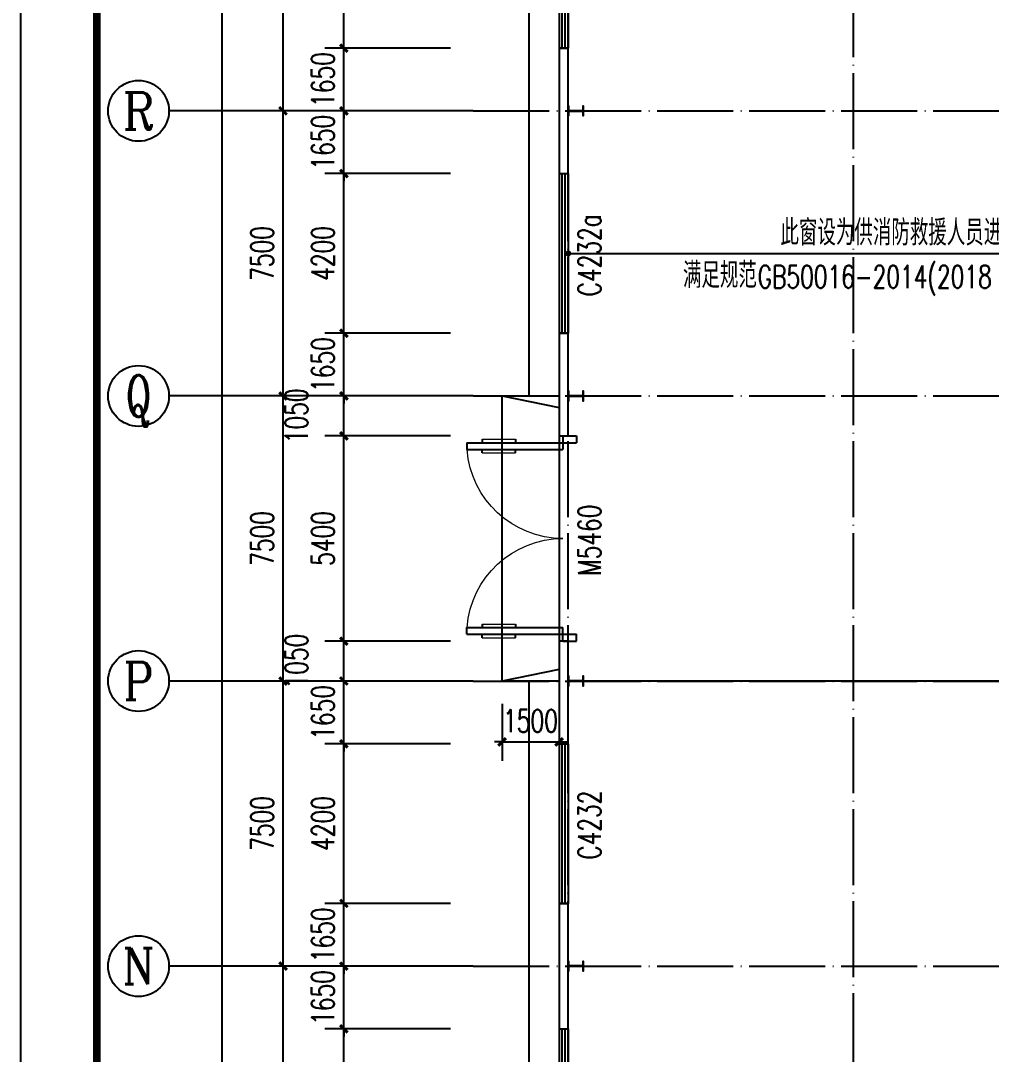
# Model space of a CAD drawing. Extents: x 14095202 to 14511487, y -1430609 to -90420.
# Drawn here: x 14387687 to 14413214, y -247791 to -220597 of the extents above; entities that cross this region are included whole.
import ezdxf
from ezdxf.enums import TextEntityAlignment as Align

# ---------------------------------------------------------------- set-up
doc = ezdxf.new("R2010")
doc.units = 0
doc.header["$LTSCALE"] = 1000
doc.header["$MEASUREMENT"] = 0
doc.linetypes.add('DASH', pattern=[0.35, 0.25, -0.1])
doc.linetypes.add('DOTE', pattern=[2.42, 2, -0.2, 0.02, -0.2])
for name, color, linetype in [('AXIS', 3, 'Continuous'), ('AXIS_TEXT', 7, 'Continuous'), ('COLUMN', 2, 'Continuous'), ('DIM_LEAD', 3, 'Continuous'), ('DOTE', 1, 'DOTE'), ('PUB_DIM', 3, 'Continuous'), ('PUB_TEXT', 7, 'Continuous'), ('TK', 4, 'Continuous'), ('WALL-PARAPET', 6, 'Continuous'), ('WINDOW', 4, 'Continuous'), ('WINDOW_TEXT', 7, 'Continuous')]:
    doc.layers.add(name, color=color, linetype=linetype)
doc.styles.add('_TCH_AXIS', font='COMPLEX', dxfattribs={"bigfont": 'GBCBIG'})
doc.styles.add('_TCH_DIM', font='SIMPLEX', dxfattribs={"bigfont": 'GBCBIG'})
doc.styles.add('_TCH_DIM_T3', font='SIMPLEX', dxfattribs={"width": 0.705882, "bigfont": 'GBCBIG'})
doc.styles.add('_TCH_WINDOW', font='SIMPLEX', dxfattribs={"height": 3.5, "bigfont": 'GBCBIG'})
doc.styles.add('COMPLEX', font='COMPLEX')
doc.dimstyles.new('_TCH_ARCH&&200', dxfattribs={"dimtxt": 595, "dimasz": 200, "dimexe": 500, "dimexo": 600, "dimgap": 252.5, "dimtad": 1, "dimdec": 0, "dimzin": 0, "dimdsep": 46, "dimtxsty": '_TCH_DIM_T3', "dimblk": 'ARCHTICK', "dimcen": 0.09, "dimclrt": 7, "dimazin": 2, "dimtfac": 1, "dimtdec": 0, "dimtix": 1, "dimtmove": 2, "dimatfit": 3, "dimfxl": 0, "dimtolj": 1, "dimtzin": 0, "dimarcsym": 0})

# ---------------------------------------------------------------- blocks, each defined once
blk = doc.blocks.new('A$C797E1D2B')
at = {"layer": 'COLUMN'}
h = blk.add_hatch(color=256, dxfattribs=at)
h.paths.add_polyline_path([(125, 400), (250, 400), (250, 388), (130, 388), (130, 200), (125, 200)])
h.paths.add_polyline_path([(0, 400), (125, 400), (125, 200), (120, 200), (120, 388), (0, 388)])
h.paths.add_polyline_path([(0, 12), (120, 12), (120, 200), (125, 200), (125, 0), (0, 0)])
h.paths.add_polyline_path([(125, 200), (130, 200), (130, 12), (250, 12), (250, 0), (125, 0)])
blk.add_lwpolyline([(250, 0), (250, 12), (130, 12), (130, 388), (250, 388), (250, 400), (0, 400), (0, 388), (120, 388), (120, 12), (0, 12), (0, 0)], close=True, dxfattribs=at)
blk = doc.blocks.new('GeYuanFrame_78234766', base_point=(20.09, 4.53))
at = {"layer": 'TK'}
blk.add_lwpolyline([(20.09, 4.53), (20.09, 598.53), (1071.09, 598.53), (1071.09, 4.53)], close=True, dxfattribs=at)
at = {"layer": 'TK', "const_width": 1}
blk.add_lwpolyline([(45.09, 588.53), (1061.09, 588.53), (1061.09, 14.53), (45.09, 14.53)], close=True, dxfattribs=at)
blk = doc.blocks.new('_AXISO')
blk.add_circle((0, 0), 0.5)
at = {"layer": 'AXIS_TEXT', "style": 'COMPLEX', "width": 1.041667}
blk.add_attdef('A', text='', height=0.56, dxfattribs=at).set_placement((-0.25, -0.28), (0.25, -0.28), align=Align.FIT)
blk = doc.blocks.new('_ArchTick')
at = {"color": 0, "linetype": 'ByBlock', "const_width": 0.4}
blk.add_lwpolyline([(-0.5, -0.5), (0.5, 0.5)], dxfattribs=at)
blk = doc.blocks.new('*D76')
at = {"layer": 'AXIS', "color": 0, "lineweight": -2}
for p, q in [((14398987, -207980), (14392487, -207980)), ((14392987, -335460), (14392987, -207980)), ((14398987, -335460), (14392487, -335460))]:
    blk.add_line(p, q, dxfattribs=at)
at = {"layer": 'Defpoints', "color": 0}
for p in [(14392987, -207980), (14399587, -207980), (14399587, -335460)]:
    blk.add_point(p, dxfattribs=at)
at = {"layer": 'AXIS', "color": 0, "lineweight": -2, "xscale": 200, "yscale": 200, "zscale": 200}
for p, rotation in [((14392987, -207980), 90), ((14392987, -335460), 270)]:
    blk.add_blockref('_ArchTick', p, dxfattribs=dict(at, rotation=rotation))
at = {"layer": 'AXIS', "color": 7, "insert": (14392437, -271720), "char_height": 595, "attachment_point": 5, "rotation": 90, "style": '_TCH_DIM_T3'}
blk.add_mtext('\\A1;127480', dxfattribs=at)
blk = doc.blocks.new('*D90')
at = {"layer": 'AXIS', "color": 0, "lineweight": -2}
for p, q in [((14398987, -245470), (14394087, -245470)), ((14394587, -252970), (14394587, -245470)), ((14398987, -252970), (14394087, -252970))]:
    blk.add_line(p, q, dxfattribs=at)
at = {"layer": 'Defpoints', "color": 0}
for p in [(14394587, -245470), (14399587, -245470), (14399587, -252970)]:
    blk.add_point(p, dxfattribs=at)
at = {"layer": 'AXIS', "color": 0, "lineweight": -2, "xscale": 200, "yscale": 200, "zscale": 200}
for p, rotation in [((14394587, -245470), 90), ((14394587, -252970), 270)]:
    blk.add_blockref('_ArchTick', p, dxfattribs=dict(at, rotation=rotation))
at = {"layer": 'AXIS', "color": 7, "insert": (14394037, -249220), "char_height": 595, "attachment_point": 5, "rotation": 90, "style": '_TCH_DIM_T3'}
blk.add_mtext('\\A1;7500', dxfattribs=at)
blk = doc.blocks.new('*D91')
at = {"layer": 'AXIS', "color": 0, "lineweight": -2}
for p, q in [((14398987, -237970), (14394087, -237970)), ((14394587, -245470), (14394587, -237970)), ((14398987, -245470), (14394087, -245470))]:
    blk.add_line(p, q, dxfattribs=at)
at = {"layer": 'Defpoints', "color": 0}
for p in [(14394587, -237970), (14399587, -237970), (14399587, -245470)]:
    blk.add_point(p, dxfattribs=at)
at = {"layer": 'AXIS', "color": 0, "lineweight": -2, "xscale": 200, "yscale": 200, "zscale": 200}
for p, rotation in [((14394587, -237970), 90), ((14394587, -245470), 270)]:
    blk.add_blockref('_ArchTick', p, dxfattribs=dict(at, rotation=rotation))
at = {"layer": 'AXIS', "color": 7, "insert": (14394037, -241720), "char_height": 595, "attachment_point": 5, "rotation": 90, "style": '_TCH_DIM_T3'}
blk.add_mtext('\\A1;7500', dxfattribs=at)
blk = doc.blocks.new('*D92')
at = {"layer": 'AXIS', "color": 0, "lineweight": -2}
for p, q in [((14398987, -230470), (14394087, -230470)), ((14394587, -237970), (14394587, -230470)), ((14398987, -237970), (14394087, -237970))]:
    blk.add_line(p, q, dxfattribs=at)
at = {"layer": 'Defpoints', "color": 0}
for p in [(14394587, -230470), (14399587, -230470), (14399587, -237970)]:
    blk.add_point(p, dxfattribs=at)
at = {"layer": 'AXIS', "color": 0, "lineweight": -2, "xscale": 200, "yscale": 200, "zscale": 200}
for p, rotation in [((14394587, -230470), 90), ((14394587, -237970), 270)]:
    blk.add_blockref('_ArchTick', p, dxfattribs=dict(at, rotation=rotation))
at = {"layer": 'AXIS', "color": 7, "insert": (14394037, -234220), "char_height": 595, "attachment_point": 5, "rotation": 90, "style": '_TCH_DIM_T3'}
blk.add_mtext('\\A1;7500', dxfattribs=at)
blk = doc.blocks.new('*D93')
at = {"layer": 'AXIS', "color": 0, "lineweight": -2}
for p, q in [((14398987, -222970), (14394087, -222970)), ((14394587, -230470), (14394587, -222970)), ((14398987, -230470), (14394087, -230470))]:
    blk.add_line(p, q, dxfattribs=at)
at = {"layer": 'Defpoints', "color": 0}
for p in [(14394587, -222970), (14399587, -222970), (14399587, -230470)]:
    blk.add_point(p, dxfattribs=at)
at = {"layer": 'AXIS', "color": 0, "lineweight": -2, "xscale": 200, "yscale": 200, "zscale": 200}
for p, rotation in [((14394587, -222970), 90), ((14394587, -230470), 270)]:
    blk.add_blockref('_ArchTick', p, dxfattribs=dict(at, rotation=rotation))
at = {"layer": 'AXIS', "color": 7, "insert": (14394037, -226720), "char_height": 595, "attachment_point": 5, "rotation": 90, "style": '_TCH_DIM_T3'}
blk.add_mtext('\\A1;7500', dxfattribs=at)
blk = doc.blocks.new('*D94')
at = {"layer": 'AXIS', "color": 0, "lineweight": -2}
for p, q in [((14398987, -215470), (14394087, -215470)), ((14394587, -222970), (14394587, -215470)), ((14398987, -222970), (14394087, -222970))]:
    blk.add_line(p, q, dxfattribs=at)
at = {"layer": 'Defpoints', "color": 0}
for p in [(14394587, -215470), (14399587, -215470), (14399587, -222970)]:
    blk.add_point(p, dxfattribs=at)
at = {"layer": 'AXIS', "color": 0, "lineweight": -2, "xscale": 200, "yscale": 200, "zscale": 200}
for p, rotation in [((14394587, -215470), 90), ((14394587, -222970), 270)]:
    blk.add_blockref('_ArchTick', p, dxfattribs=dict(at, rotation=rotation))
at = {"layer": 'AXIS', "color": 7, "insert": (14394037, -219220), "char_height": 595, "attachment_point": 5, "rotation": 90, "style": '_TCH_DIM_T3'}
blk.add_mtext('\\A1;7500', dxfattribs=at)
blk = doc.blocks.new('$DorLib2D$00000011')
for p, q in [((-0.4667, 0.4709), (-0.4667, -0.0625)), ((-0.4667, 0.4709), (-0.4333, 0.4709)), ((-0.4333, 0.4709), (-0.4333, 0.0042)), ((0.4333, 0.4709), (0.4333, 0.0042)), ((0.4667, 0.4709), (0.4333, 0.4709)), ((0.4667, 0.4709), (0.4667, -0.0625)), ((-0.4833, 0.3962), (-0.4667, 0.3962)), ((-0.4167, 0.3962), (-0.4333, 0.3962)), ((0.4167, 0.3962), (0.4333, 0.3962)), ((0.4833, 0.3962), (0.4667, 0.3962)), ((-0.4833, 0.2346), (-0.4667, 0.2346)), ((-0.4167, 0.2346), (-0.4333, 0.2346)), ((0.4167, 0.2346), (0.4333, 0.2346)), ((0.4833, 0.2346), (0.4667, 0.2346)), ((-0.5, 0.0042), (-0.4333, 0.0042)), ((-0.5, 0.0042), (-0.5, -0.0625)), ((0.5, 0.0042), (0.4333, 0.0042)), ((0.5, 0.0042), (0.5, -0.0625)), ((-0.5, -0.0625), (-0.4667, -0.0625)), ((0.5, -0.0625), (0.4667, -0.0625))]:
    blk.add_line(p, q)
at = {"lineweight": 13}
for p, q in [((-0.4833, 0.3962), (-0.4833, 0.2346)), ((-0.4167, 0.3962), (-0.4167, 0.2346)), ((0.4167, 0.3962), (0.4167, 0.2346)), ((0.4833, 0.3962), (0.4833, 0.2346))]:
    blk.add_line(p, q, dxfattribs=at)
for centre, start, end in [((-0.4667, 0.0042), 0, 85.904), ((0.4667, 0.0042), 94.096, 180)]:
    blk.add_arc(centre, 0.4667, start, end, dxfattribs=at)
blk = doc.blocks.new('$TCHSYS$WIN2D')
for p, q in [((-0.5, 0.5), (0.5, 0.5)), ((-0.5, 0.5), (-0.5, -0.5)), ((0.5, 0.5), (0.5, -0.5)), ((0.5, 0.1667), (-0.5, 0.1667)), ((0.5, -0.1667), (-0.5, -0.1667)), ((-0.5, -0.5), (0.5, -0.5))]:
    blk.add_line(p, q)
blk = doc.blocks.new('*D420')
at = {"layer": 'Defpoints', "color": 0}
for p in [(14396187, -247120), (14399587, -247120), (14399587, -251320)]:
    blk.add_point(p, dxfattribs=at)
at = {"layer": 'PUB_DIM', "color": 0, "lineweight": -2}
for p, q in [((14398987, -247120), (14395687, -247120)), ((14396187, -251320), (14396187, -247120)), ((14398987, -251320), (14395687, -251320))]:
    blk.add_line(p, q, dxfattribs=at)
at = {"layer": 'PUB_DIM', "color": 0, "lineweight": -2, "xscale": 200, "yscale": 200, "zscale": 200}
for p, rotation in [((14396187, -247120), 90), ((14396187, -251320), 270)]:
    blk.add_blockref('_ArchTick', p, dxfattribs=dict(at, rotation=rotation))
at = {"layer": 'PUB_DIM', "color": 7, "insert": (14395637, -249220), "char_height": 595, "attachment_point": 5, "rotation": 90, "style": '_TCH_DIM_T3'}
blk.add_mtext('\\A1;4200', dxfattribs=at)
blk = doc.blocks.new('*D421')
at = {"layer": 'Defpoints', "color": 0}
for p in [(14396187, -245470), (14399587, -245470), (14399587, -247120)]:
    blk.add_point(p, dxfattribs=at)
at = {"layer": 'PUB_DIM', "color": 0, "lineweight": -2}
for p, q in [((14396187, -245470), (14396187, -245270)), ((14398987, -245470), (14395687, -245470)), ((14396187, -247120), (14396187, -245470)), ((14398987, -247120), (14395687, -247120)), ((14396187, -247120), (14396187, -247320))]:
    blk.add_line(p, q, dxfattribs=at)
at = {"layer": 'PUB_DIM', "color": 0, "lineweight": -2, "xscale": 200, "yscale": 200, "zscale": 200}
for p, rotation in [((14396187, -245470), 270), ((14396187, -247120), 90)]:
    blk.add_blockref('_ArchTick', p, dxfattribs=dict(at, rotation=rotation))
at = {"layer": 'PUB_DIM', "color": 7, "insert": (14395637, -246295), "char_height": 595, "attachment_point": 5, "rotation": 90, "style": '_TCH_DIM_T3'}
blk.add_mtext('\\A1;1650', dxfattribs=at)
blk = doc.blocks.new('*D422')
at = {"layer": 'Defpoints', "color": 0}
for p in [(14396187, -243820), (14399587, -243820), (14399587, -245470)]:
    blk.add_point(p, dxfattribs=at)
at = {"layer": 'PUB_DIM', "color": 0, "lineweight": -2}
for p, q in [((14396187, -243820), (14396187, -243620)), ((14398987, -243820), (14395687, -243820)), ((14396187, -245470), (14396187, -243820)), ((14398987, -245470), (14395687, -245470)), ((14396187, -245470), (14396187, -245670))]:
    blk.add_line(p, q, dxfattribs=at)
at = {"layer": 'PUB_DIM', "color": 0, "lineweight": -2, "xscale": 200, "yscale": 200, "zscale": 200}
for p, rotation in [((14396187, -243820), 270), ((14396187, -245470), 90)]:
    blk.add_blockref('_ArchTick', p, dxfattribs=dict(at, rotation=rotation))
at = {"layer": 'PUB_DIM', "color": 7, "insert": (14395637, -244645), "char_height": 595, "attachment_point": 5, "rotation": 90, "style": '_TCH_DIM_T3'}
blk.add_mtext('\\A1;1650', dxfattribs=at)
blk = doc.blocks.new('*D423')
at = {"layer": 'Defpoints', "color": 0}
for p in [(14396187, -239620), (14399587, -239620), (14399587, -243820)]:
    blk.add_point(p, dxfattribs=at)
at = {"layer": 'PUB_DIM', "color": 0, "lineweight": -2}
for p, q in [((14398987, -239620), (14395687, -239620)), ((14396187, -243820), (14396187, -239620)), ((14398987, -243820), (14395687, -243820))]:
    blk.add_line(p, q, dxfattribs=at)
at = {"layer": 'PUB_DIM', "color": 0, "lineweight": -2, "xscale": 200, "yscale": 200, "zscale": 200}
for p, rotation in [((14396187, -239620), 90), ((14396187, -243820), 270)]:
    blk.add_blockref('_ArchTick', p, dxfattribs=dict(at, rotation=rotation))
at = {"layer": 'PUB_DIM', "color": 7, "insert": (14395637, -241720), "char_height": 595, "attachment_point": 5, "rotation": 90, "style": '_TCH_DIM_T3'}
blk.add_mtext('\\A1;4200', dxfattribs=at)
blk = doc.blocks.new('*D424')
at = {"layer": 'Defpoints', "color": 0}
for p in [(14396187, -237970), (14399587, -237970), (14399587, -239620)]:
    blk.add_point(p, dxfattribs=at)
at = {"layer": 'PUB_DIM', "color": 0, "lineweight": -2}
for p, q in [((14396187, -237970), (14396187, -237770)), ((14398987, -237970), (14395687, -237970)), ((14396187, -239620), (14396187, -237970)), ((14398987, -239620), (14395687, -239620)), ((14396187, -239620), (14396187, -239820))]:
    blk.add_line(p, q, dxfattribs=at)
at = {"layer": 'PUB_DIM', "color": 0, "lineweight": -2, "xscale": 200, "yscale": 200, "zscale": 200}
for p, rotation in [((14396187, -237970), 270), ((14396187, -239620), 90)]:
    blk.add_blockref('_ArchTick', p, dxfattribs=dict(at, rotation=rotation))
at = {"layer": 'PUB_DIM', "color": 7, "insert": (14395637, -238795), "char_height": 595, "attachment_point": 5, "rotation": 90, "style": '_TCH_DIM_T3'}
blk.add_mtext('\\A1;1650', dxfattribs=at)
blk = doc.blocks.new('*D425')
at = {"layer": 'Defpoints', "color": 0}
for p in [(14396187, -236920), (14399587, -236920), (14399587, -237970)]:
    blk.add_point(p, dxfattribs=at)
at = {"layer": 'PUB_DIM', "color": 0, "lineweight": -2}
for p, q in [((14398987, -236920), (14395687, -236920)), ((14396187, -237970), (14396187, -236920)), ((14398987, -237970), (14395687, -237970))]:
    blk.add_line(p, q, dxfattribs=at)
at = {"layer": 'PUB_DIM', "color": 0, "lineweight": -2, "xscale": 200, "yscale": 200, "zscale": 200}
for p, rotation in [((14396187, -236920), 90), ((14396187, -237970), 270)]:
    blk.add_blockref('_ArchTick', p, dxfattribs=dict(at, rotation=rotation))
at = {"layer": 'PUB_DIM', "color": 7, "insert": (14394937, -237445), "char_height": 595, "attachment_point": 5, "rotation": 90, "style": '_TCH_DIM_T3'}
blk.add_mtext('\\A1;1050', dxfattribs=at)
blk = doc.blocks.new('*D426')
at = {"layer": 'Defpoints', "color": 0}
for p in [(14396187, -231520), (14399587, -231520), (14399587, -236920)]:
    blk.add_point(p, dxfattribs=at)
at = {"layer": 'PUB_DIM', "color": 0, "lineweight": -2}
for p, q in [((14398987, -231520), (14395687, -231520)), ((14396187, -236920), (14396187, -231520)), ((14398987, -236920), (14395687, -236920))]:
    blk.add_line(p, q, dxfattribs=at)
at = {"layer": 'PUB_DIM', "color": 0, "lineweight": -2, "xscale": 200, "yscale": 200, "zscale": 200}
for p, rotation in [((14396187, -231520), 90), ((14396187, -236920), 270)]:
    blk.add_blockref('_ArchTick', p, dxfattribs=dict(at, rotation=rotation))
at = {"layer": 'PUB_DIM', "color": 7, "insert": (14395637, -234220), "char_height": 595, "attachment_point": 5, "rotation": 90, "style": '_TCH_DIM_T3'}
blk.add_mtext('\\A1;5400', dxfattribs=at)
blk = doc.blocks.new('*D427')
at = {"layer": 'Defpoints', "color": 0}
for p in [(14396187, -230470), (14399587, -230470), (14399587, -231520)]:
    blk.add_point(p, dxfattribs=at)
at = {"layer": 'PUB_DIM', "color": 0, "lineweight": -2}
for p, q in [((14398987, -230470), (14395687, -230470)), ((14396187, -231520), (14396187, -230470)), ((14398987, -231520), (14395687, -231520))]:
    blk.add_line(p, q, dxfattribs=at)
at = {"layer": 'PUB_DIM', "color": 0, "lineweight": -2, "xscale": 200, "yscale": 200, "zscale": 200}
for p, rotation in [((14396187, -230470), 90), ((14396187, -231520), 270)]:
    blk.add_blockref('_ArchTick', p, dxfattribs=dict(at, rotation=rotation))
at = {"layer": 'PUB_DIM', "color": 7, "insert": (14394937, -230995), "char_height": 595, "attachment_point": 5, "rotation": 90, "style": '_TCH_DIM_T3'}
blk.add_mtext('\\A1;1050', dxfattribs=at)
blk = doc.blocks.new('*D428')
at = {"layer": 'Defpoints', "color": 0}
for p in [(14396187, -228820), (14399587, -228820), (14399587, -230470)]:
    blk.add_point(p, dxfattribs=at)
at = {"layer": 'PUB_DIM', "color": 0, "lineweight": -2}
for p, q in [((14396187, -228820), (14396187, -228620)), ((14398987, -228820), (14395687, -228820)), ((14396187, -230470), (14396187, -228820)), ((14398987, -230470), (14395687, -230470)), ((14396187, -230470), (14396187, -230670))]:
    blk.add_line(p, q, dxfattribs=at)
at = {"layer": 'PUB_DIM', "color": 0, "lineweight": -2, "xscale": 200, "yscale": 200, "zscale": 200}
for p, rotation in [((14396187, -228820), 270), ((14396187, -230470), 90)]:
    blk.add_blockref('_ArchTick', p, dxfattribs=dict(at, rotation=rotation))
at = {"layer": 'PUB_DIM', "color": 7, "insert": (14395637, -229645), "char_height": 595, "attachment_point": 5, "rotation": 90, "style": '_TCH_DIM_T3'}
blk.add_mtext('\\A1;1650', dxfattribs=at)
blk = doc.blocks.new('*D429')
at = {"layer": 'Defpoints', "color": 0}
for p in [(14396187, -224620), (14399587, -224620), (14399587, -228820)]:
    blk.add_point(p, dxfattribs=at)
at = {"layer": 'PUB_DIM', "color": 0, "lineweight": -2}
for p, q in [((14398987, -224620), (14395687, -224620)), ((14396187, -228820), (14396187, -224620)), ((14398987, -228820), (14395687, -228820))]:
    blk.add_line(p, q, dxfattribs=at)
at = {"layer": 'PUB_DIM', "color": 0, "lineweight": -2, "xscale": 200, "yscale": 200, "zscale": 200}
for p, rotation in [((14396187, -224620), 90), ((14396187, -228820), 270)]:
    blk.add_blockref('_ArchTick', p, dxfattribs=dict(at, rotation=rotation))
at = {"layer": 'PUB_DIM', "color": 7, "insert": (14395637, -226720), "char_height": 595, "attachment_point": 5, "rotation": 90, "style": '_TCH_DIM_T3'}
blk.add_mtext('\\A1;4200', dxfattribs=at)
blk = doc.blocks.new('*D430')
at = {"layer": 'Defpoints', "color": 0}
for p in [(14396187, -222970), (14399587, -222970), (14399587, -224620)]:
    blk.add_point(p, dxfattribs=at)
at = {"layer": 'PUB_DIM', "color": 0, "lineweight": -2}
for p, q in [((14398987, -222970), (14395687, -222970)), ((14396187, -222970), (14396187, -222770)), ((14396187, -224620), (14396187, -222970)), ((14398987, -224620), (14395687, -224620)), ((14396187, -224620), (14396187, -224820))]:
    blk.add_line(p, q, dxfattribs=at)
at = {"layer": 'PUB_DIM', "color": 0, "lineweight": -2, "xscale": 200, "yscale": 200, "zscale": 200}
for p, rotation in [((14396187, -222970), 270), ((14396187, -224620), 90)]:
    blk.add_blockref('_ArchTick', p, dxfattribs=dict(at, rotation=rotation))
at = {"layer": 'PUB_DIM', "color": 7, "insert": (14395637, -223795), "char_height": 595, "attachment_point": 5, "rotation": 90, "style": '_TCH_DIM_T3'}
blk.add_mtext('\\A1;1650', dxfattribs=at)
blk = doc.blocks.new('*D431')
at = {"layer": 'Defpoints', "color": 0}
for p in [(14396187, -221320), (14399587, -221320), (14399587, -222970)]:
    blk.add_point(p, dxfattribs=at)
at = {"layer": 'PUB_DIM', "color": 0, "lineweight": -2}
for p, q in [((14398987, -221320), (14395687, -221320)), ((14396187, -221320), (14396187, -221120)), ((14396187, -222970), (14396187, -221320)), ((14398987, -222970), (14395687, -222970)), ((14396187, -222970), (14396187, -223170))]:
    blk.add_line(p, q, dxfattribs=at)
at = {"layer": 'PUB_DIM', "color": 0, "lineweight": -2, "xscale": 200, "yscale": 200, "zscale": 200}
for p, rotation in [((14396187, -221320), 270), ((14396187, -222970), 90)]:
    blk.add_blockref('_ArchTick', p, dxfattribs=dict(at, rotation=rotation))
at = {"layer": 'PUB_DIM', "color": 7, "insert": (14395637, -222145), "char_height": 595, "attachment_point": 5, "rotation": 90, "style": '_TCH_DIM_T3'}
blk.add_mtext('\\A1;1650', dxfattribs=at)
blk = doc.blocks.new('*D432')
at = {"layer": 'Defpoints', "color": 0}
for p in [(14396187, -217120), (14399587, -217120), (14399587, -221320)]:
    blk.add_point(p, dxfattribs=at)
at = {"layer": 'PUB_DIM', "color": 0, "lineweight": -2}
for p, q in [((14398987, -217120), (14395687, -217120)), ((14396187, -221320), (14396187, -217120)), ((14398987, -221320), (14395687, -221320))]:
    blk.add_line(p, q, dxfattribs=at)
at = {"layer": 'PUB_DIM', "color": 0, "lineweight": -2, "xscale": 200, "yscale": 200, "zscale": 200}
for p, rotation in [((14396187, -217120), 90), ((14396187, -221320), 270)]:
    blk.add_blockref('_ArchTick', p, dxfattribs=dict(at, rotation=rotation))
at = {"layer": 'PUB_DIM', "color": 7, "insert": (14395637, -219220), "char_height": 595, "attachment_point": 5, "rotation": 90, "style": '_TCH_DIM_T3'}
blk.add_mtext('\\A1;4200', dxfattribs=at)
blk = doc.blocks.new('*D440')
at = {"layer": 'Defpoints', "color": 0}
for p in [(14400347, -237970), (14401847, -237970), (14401847, -239570)]:
    blk.add_point(p, dxfattribs=at)
at = {"layer": 'PUB_DIM', "color": 0, "lineweight": -2}
for p, q in [((14400347, -238570), (14400347, -240070)), ((14401847, -238570), (14401847, -240070)), ((14400347, -239570), (14400147, -239570)), ((14400347, -239570), (14401847, -239570)), ((14401847, -239570), (14402047, -239570))]:
    blk.add_line(p, q, dxfattribs=at)
at = {"layer": 'PUB_DIM', "color": 0, "lineweight": -2, "xscale": 200, "yscale": 200, "zscale": 200}
blk.add_blockref('_ArchTick', (14400347, -239570), dxfattribs=at)
at = {"layer": 'PUB_DIM', "color": 0, "lineweight": -2, "xscale": 200, "yscale": 200, "zscale": 200, "rotation": 180}
blk.add_blockref('_ArchTick', (14401847, -239570), dxfattribs=at)
at = {"layer": 'PUB_DIM', "color": 7, "insert": (14401097, -239020), "char_height": 595, "attachment_point": 5, "style": '_TCH_DIM_T3'}
blk.add_mtext('\\A1;1500', dxfattribs=at)

msp = doc.modelspace()

# ---------------------------------------------------------------- linework, layer by layer
at = {"ltscale": 0.5}
for p, q in [((14400346.9, -230470.3), (14401846.9, -230770.3)), ((14401846.9, -237670.3), (14400346.9, -237970.3))]:
    msp.add_line(p, q, dxfattribs=at)
for points in [[(14417086.9, -207180.3), (14401046.9, -207180.3), (14401046.9, -230470.3)], [(14401846.9, -237970.3), (14400346.9, -237970.3), (14400346.9, -230470.3), (14401846.9, -230470.3)], [(14401046.9, -237970.3), (14401046.9, -305470.3)]]:
    msp.add_lwpolyline(points, dxfattribs=at)
at = {"linetype": 'DASH', "ltscale": 5, "const_width": 50}
msp.add_lwpolyline([(14454586.9, -237970.3), (14402486.9, -237970.3)], dxfattribs=at)
at = {"layer": 'AXIS'}
for p, q in [((14399586.9, -222970.3), (14391586.9, -222970.3)), ((14399586.9, -230470.3), (14391586.9, -230470.3)), ((14399586.9, -237970.3), (14391586.9, -237970.3)), ((14399586.9, -245470.3), (14391586.9, -245470.3))]:
    msp.add_line(p, q, dxfattribs=at)
at = {"layer": 'DIM_LEAD'}
for p, q in [((14402086.9, -226720.3), (14406186.9, -226720.3)), ((14406186.9, -226720.3), (14416848.6, -226720.3))]:
    msp.add_line(p, q, dxfattribs=at)
at = {"layer": 'DIM_LEAD', "const_width": 80}
msp.add_lwpolyline([(14402046.9, -226720.3, 1), (14402126.9, -226720.3, 1)], format="xyb", close=True, dxfattribs=at)
at = {"layer": 'DOTE'}
for p, q in [((14402086.9, -337720.3), (14402086.9, -205720.3)), ((14409586.9, -337720.3), (14409586.9, -205720.3)), ((14399586.9, -222970.3), (14494586.9, -222970.3)), ((14399586.9, -230470.3), (14494586.9, -230470.3)), ((14399586.9, -237970.3), (14494586.9, -237970.3)), ((14399586.9, -245470.3), (14494586.9, -245470.3))]:
    msp.add_line(p, q, dxfattribs=at)
at = {"layer": 'WALL-PARAPET'}
for p, q in [((14401846.9, -221320.3), (14401846.9, -224620.3)), ((14402086.9, -221320.3), (14401846.9, -221320.3)), ((14402086.9, -224620.3), (14402086.9, -221320.3)), ((14401846.9, -224620.3), (14402086.9, -224620.3)), ((14401846.9, -228820.3), (14401846.9, -231520.3)), ((14402086.9, -228820.3), (14401846.9, -228820.3)), ((14402086.9, -231520.3), (14402086.9, -228820.3)), ((14401846.9, -231520.3), (14402086.9, -231520.3)), ((14401846.9, -236920.3), (14401846.9, -239620.3)), ((14402086.9, -236920.3), (14401846.9, -236920.3)), ((14402086.9, -239620.3), (14402086.9, -236920.3)), ((14401846.9, -239620.3), (14402086.9, -239620.3)), ((14401846.9, -243820.3), (14401846.9, -247120.3)), ((14402086.9, -243820.3), (14401846.9, -243820.3)), ((14402086.9, -247120.3), (14402086.9, -243820.3)), ((14401846.9, -247120.3), (14402086.9, -247120.3))]:
    msp.add_line(p, q, dxfattribs=at)
at = {"layer": 'WINDOW'}
msp.add_line((14401846.9, -231520.3), (14401846.9, -236920.3), dxfattribs=at)

# ---------------------------------------------------------------- block references
at = {"xscale": 200, "yscale": 200, "zscale": 200, "rotation": 270}
msp.add_blockref('GeYuanFrame_78234766', (14387686.9, -172120.3), dxfattribs=at)
at = {"rotation": 270}
for p in [(14402086.9, -222845.3), (14402086.9, -230345.3), (14402086.9, -237845.3), (14402086.9, -245345.3)]:
    msp.add_blockref('A$C797E1D2B', p, dxfattribs=at)
at = {"layer": 'AXIS'}
ref = msp.add_blockref('_AXISO', (14390786.9, -222970.3), dxfattribs=dict(at, xscale=1600, yscale=1600, zscale=1600))
ref.add_attrib('A', 'R', dxfattribs={"layer": 'AXIS_TEXT', "ltscale": 0.5, "height": 971.8, "style": '_TCH_AXIS'}).set_placement((14390370.3, -223456.3), (14391203.4, -223456.3), align=Align.FIT)
ref = msp.add_blockref('_AXISO', (14390786.9, -230470.3), dxfattribs=dict(at, xscale=1600, yscale=1600, zscale=1600))
ref.add_attrib('A', 'Q', dxfattribs={"layer": 'AXIS_TEXT', "ltscale": 0.5, "height": 1090.1, "style": '_TCH_AXIS', "width": 0.807692}).set_placement((14390451.4, -231015.4), (14391122.3, -231015.4), align=Align.FIT)
ref = msp.add_blockref('_AXISO', (14390786.9, -237970.3), dxfattribs=dict(at, xscale=1600, yscale=1600, zscale=1600))
ref.add_attrib('A', 'P', dxfattribs={"layer": 'AXIS_TEXT', "ltscale": 0.5, "height": 994.9, "style": '_TCH_AXIS'}).set_placement((14390384.2, -238467.8), (14391189.5, -238467.8), align=Align.FIT)
ref = msp.add_blockref('_AXISO', (14390786.9, -245470.3), dxfattribs=dict(at, xscale=1600, yscale=1600, zscale=1600))
ref.add_attrib('A', 'N', dxfattribs={"layer": 'AXIS_TEXT', "ltscale": 0.5, "height": 949.2, "style": '_TCH_AXIS'}).set_placement((14390357.5, -245944.9), (14391216.2, -245944.9), align=Align.FIT)
at = {"layer": 'WINDOW'}
ref = msp.add_blockref('$TCHSYS$WIN2D', (14401966.9, -219220.3), dxfattribs=dict(at, xscale=4200, yscale=-240, zscale=4200, rotation=270))
ref.add_attrib('A', 'C4232', (14402944.1, -220170.3), dxfattribs={"layer": 'WINDOW_TEXT', "ltscale": 0.5, "height": 595, "rotation": 90, "style": '_TCH_WINDOW', "width": 0.705882})
ref = msp.add_blockref('$TCHSYS$WIN2D', (14401966.9, -226720.3), dxfattribs=dict(at, xscale=4200, yscale=-240, zscale=4200, rotation=270))
ref.add_attrib('A', 'C4232a', (14402944.1, -227850.3), dxfattribs={"layer": 'WINDOW_TEXT', "ltscale": 0.5, "height": 595, "rotation": 90, "style": '_TCH_WINDOW', "width": 0.705882})
ref = msp.add_blockref('$DorLib2D$00000011', (14401966.9, -234220.3), dxfattribs=dict(at, xscale=5400, yscale=-5400, zscale=5400, rotation=270))
ref.add_attrib('A', 'M5460', (14402944.1, -235200.3), dxfattribs={"layer": 'WINDOW_TEXT', "ltscale": 0.5, "height": 595, "rotation": 90, "style": '_TCH_WINDOW', "width": 0.705882})
ref = msp.add_blockref('$TCHSYS$WIN2D', (14401966.9, -241720.3), dxfattribs=dict(at, xscale=4200, yscale=-240, zscale=4200, rotation=270))
ref.add_attrib('A', 'C4232', (14402944.1, -242670.3), dxfattribs={"layer": 'WINDOW_TEXT', "ltscale": 0.5, "height": 595, "rotation": 90, "style": '_TCH_WINDOW', "width": 0.705882})
ref = msp.add_blockref('$TCHSYS$WIN2D', (14401966.9, -249220.3), dxfattribs=dict(at, xscale=4200, yscale=-240, zscale=4200, rotation=270))
ref.add_attrib('A', 'C4232a', (14402944.1, -250350.3), dxfattribs={"layer": 'WINDOW_TEXT', "ltscale": 0.5, "height": 595, "rotation": 90, "style": '_TCH_WINDOW', "width": 0.705882})

# ---------------------------------------------------------------- texts
at = {"layer": 'PUB_TEXT', "style": '_TCH_DIM'}
for s, height, p in [('此窗设为供消防救援人员进入的窗口', 675.177, (14407667.7, -226510.3)), ('满足规范', 675.18, (14405103.3, -227630.3))]:
    msp.add_text(s, height=height, dxfattribs=at).set_placement(p)
at = {"layer": 'PUB_TEXT', "style": '_TCH_DIM', "width": 0.705882}
msp.add_text('GB50016-2014(2018', height=595, dxfattribs=at).set_placement((14407069.2, -227630.3))

# ---------------------------------------------------------------- dimensions: what is measured, and where the dimension line sits
at = {"layer": 'AXIS'}
for p1, p2, distance, text, picture, middle in [((14399586.9, -335460.3), (14399586.9, -207980.3), 6600, '127480', '*D76', (14392436.9, -271720.3)), ((14399586.9, -222970.3), (14399586.9, -215470.3), 5000, '7500', '*D94', (14394036.9, -219220.3)), ((14399586.9, -230470.3), (14399586.9, -222970.3), 5000, '7500', '*D93', (14394036.9, -226720.3)), ((14399586.9, -237970.3), (14399586.9, -230470.3), 5000, '7500', '*D92', (14394036.9, -234220.3)), ((14399586.9, -245470.3), (14399586.9, -237970.3), 5000, '7500', '*D91', (14394036.9, -241720.3)), ((14399586.9, -252970.3), (14399586.9, -245470.3), 5000, '7500', '*D90', (14394036.9, -249220.3))]:
    dim = msp.add_aligned_dim(p1=p1, p2=p2, distance=distance, text=text, dimstyle='_TCH_ARCH&&200', dxfattribs=at)
    dim.commit()
    dim.dimension.update_dxf_attribs({"geometry": picture, "text_midpoint": middle})
at = {"layer": 'PUB_DIM'}
for p1, p2, distance, text, picture, middle in [((14399586.9, -221320.3), (14399586.9, -217120.3), 3400, '4200', '*D432', (14395636.9, -219220.3)), ((14399586.9, -222970.3), (14399586.9, -221320.3), 3400, '1650', '*D431', (14395636.9, -222145.3)), ((14399586.9, -224620.3), (14399586.9, -222970.3), 3400, '1650', '*D430', (14395636.9, -223795.3)), ((14399586.9, -228820.3), (14399586.9, -224620.3), 3400, '4200', '*D429', (14395636.9, -226720.3)), ((14399586.9, -230470.3), (14399586.9, -228820.3), 3400, '1650', '*D428', (14395636.9, -229645.3)), ((14399586.9, -236920.3), (14399586.9, -231520.3), 3400, '5400', '*D426', (14395636.9, -234220.3)), ((14399586.9, -239620.3), (14399586.9, -237970.3), 3400, '1650', '*D424', (14395636.9, -238795.3)), ((14400346.9, -237970.3), (14401846.9, -237970.3), -1600, '1500', '*D440', (14401096.9, -239020.3)), ((14399586.9, -243820.3), (14399586.9, -239620.3), 3400, '4200', '*D423', (14395636.9, -241720.3)), ((14399586.9, -245470.3), (14399586.9, -243820.3), 3400, '1650', '*D422', (14395636.9, -244645.3)), ((14399586.9, -247120.3), (14399586.9, -245470.3), 3400, '1650', '*D421', (14395636.9, -246295.3)), ((14399586.9, -251320.3), (14399586.9, -247120.3), 3400, '4200', '*D420', (14395636.9, -249220.3))]:
    dim = msp.add_aligned_dim(p1=p1, p2=p2, distance=distance, text=text, dimstyle='_TCH_ARCH&&200', dxfattribs=at)
    dim.commit()
    dim.dimension.update_dxf_attribs({"geometry": picture, "text_midpoint": middle})
for base, p1, p2, picture, middle in [((14396186.9, -230470.3), (14399586.9, -231520.3), (14399586.9, -230470.3), '*D427', (14394936.9, -230995.3)), ((14396186.9, -236920.3), (14399586.9, -237970.3), (14399586.9, -236920.3), '*D425', (14394936.9, -237445.3))]:
    dim = msp.add_linear_dim(base=base, p1=p1, p2=p2, angle=90, text='1050', dimstyle='_TCH_ARCH&&200', dxfattribs=at)
    dim.commit()
    dim.dimension.update_dxf_attribs({"geometry": picture, "text_midpoint": middle, "dimtype": 161})

doc.saveas('drawing.dxf')
